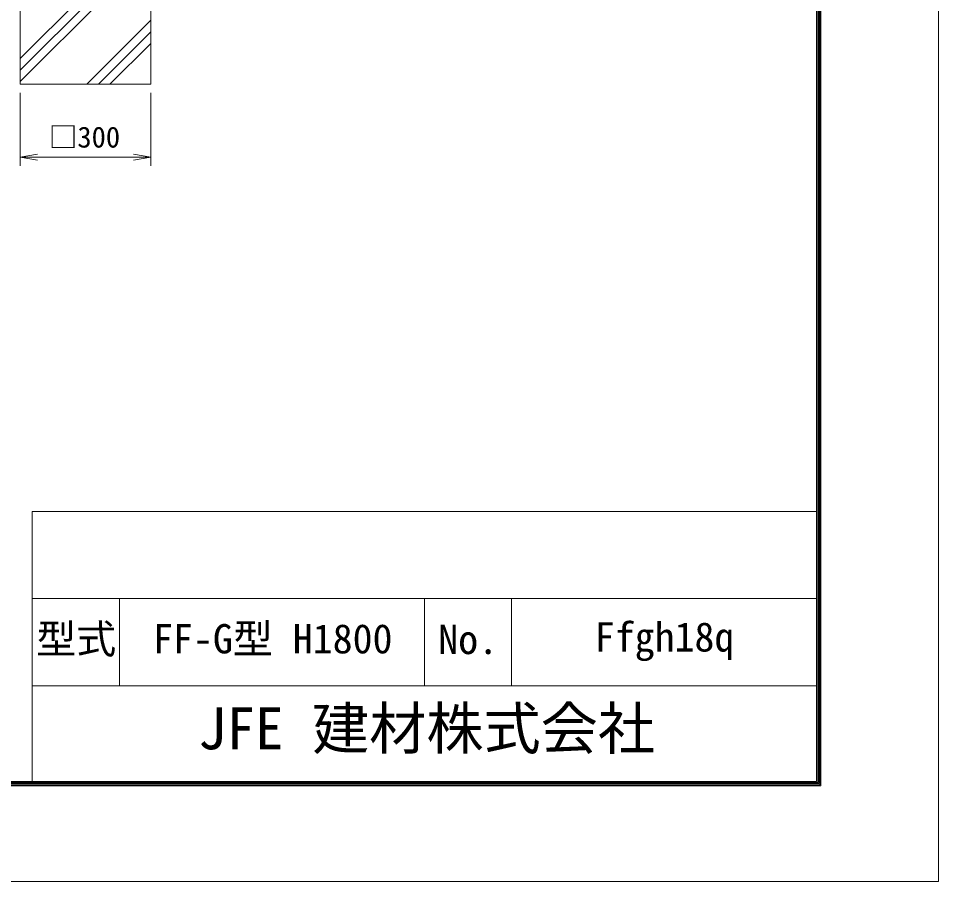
# Model space of a CAD drawing. Units: millimetres, scale not verified. Extents: x -4200 to 4200, y -2970 to 2970.
# Drawn here: x 2088 to 4200, y -2970 to -987 of the extents above; entities that cross this region are included whole.
import ezdxf
from ezdxf.enums import TextEntityAlignment as Align

# ---------------------------------------------------------------- set-up
doc = ezdxf.new("R2010")
doc.units = ezdxf.units.MM
doc.header["$LTSCALE"] = 20
doc.layers.add('0-0_D-TTL-TXT', color=7, linetype='Continuous')
for name, color, linetype, lineweight in [('0-4_D-STR4', 7, 'Continuous', 9), ('0-5_D-STR-DIM', 7, 'Continuous', 9), ('0-7_0', 7, 'Continuous', 9), ('0-8_D-DCR-HCH', 7, 'Continuous', 9), ('0-B_D-TTL', 7, 'Continuous', 9)]:
    doc.layers.add(name, color=color, linetype=linetype, lineweight=lineweight)
doc.styles.add('ＭＳ ゴシック', font='')
doc.styles.get('ＭＳ ゴシック').set_extended_font_data('MS Gothic')

# ---------------------------------------------------------------- blocks, each defined once
blk = doc.blocks.new('_Open')
at = {"layer": '0-7_0'}
blk.add_line((-20, 3.33), (0, 0), dxfattribs=at)
blk.add_lwpolyline([(-20, -3.33), (0, 0), (-20, 0)], dxfattribs=at)

msp = doc.modelspace()

# ---------------------------------------------------------------- linework, layer by layer
at = {"layer": '0-4_D-STR4'}
for p, q in [((2091.99, -538.63), (2091.99, -1138.63)), ((2391.99, -538.63), (2391.99, -1138.63)), ((2091.99, -1138.63), (2391.99, -1138.63))]:
    msp.add_line(p, q, dxfattribs=at)
at = {"layer": '0-5_D-STR-DIM'}
for p, q in [((2091.99, -1158.63), (2091.99, -1326.33)), ((2391.99, -1158.63), (2391.99, -1326.33)), ((2131.99, -1306.33), (2351.99, -1306.33))]:
    msp.add_line(p, q, dxfattribs=at)
at = {"layer": '0-8_D-DCR-HCH'}
for p, q in [((2091.99, -1079.75), (2391.99, -779.75)), ((2091.99, -1106.26), (2391.99, -806.26)), ((2091.99, -1132.78), (2391.99, -832.78)), ((2245.24, -1138.63), (2391.99, -991.88)), ((2271.76, -1138.63), (2391.99, -1018.4)), ((2298.27, -1138.63), (2391.99, -1044.91))]:
    msp.add_line(p, q, dxfattribs=at)
at = {"layer": '0-B_D-TTL'}
for p, q in [((2120, -2120), (2120, -2740)), ((2120, -2120), (3920, -2120)), ((2120, -2320), (3920, -2320)), ((2320, -2320), (2320, -2520)), ((3020, -2320), (3020, -2520)), ((3220, -2320), (3220, -2520)), ((2120, -2520), (3920, -2520))]:
    msp.add_line(p, q, dxfattribs=at)
at = {"layer": '0-B_D-TTL', "color": 2, "lineweight": 18}
msp.add_lwpolyline([(-4200, 2970), (4200, 2970), (4200, -2970), (-4200, -2970)], close=True, dxfattribs=at)
at = {"layer": '0-B_D-TTL'}
for points in [[(-3930, 2750), (3930, 2750), (3930, -2750), (-3930, -2750)], [(-3927.5, 2747.5), (3927.5, 2747.5), (3927.5, -2747.5), (-3927.5, -2747.5)], [(-3925, 2745), (3925, 2745), (3925, -2745), (-3925, -2745)], [(-3922.5, 2742.5), (3922.5, 2742.5), (3922.5, -2742.5), (-3922.5, -2742.5)], [(-3920, 2740), (3920, 2740), (3920, -2740), (-3920, -2740)]]:
    msp.add_lwpolyline(points, close=True, dxfattribs=at)

# ---------------------------------------------------------------- block references
at = {"layer": '0-5_D-STR-DIM', "xscale": 2, "yscale": 2, "rotation": 180}
msp.add_blockref('_Open', (2091.99, -1306.33), dxfattribs=at)
at = {"layer": '0-5_D-STR-DIM', "xscale": 2, "yscale": 2}
msp.add_blockref('_Open', (2391.99, -1306.33), dxfattribs=at)

# ---------------------------------------------------------------- texts
at = {"layer": '0-0_D-TTL-TXT', "style": 'ＭＳ ゴシック'}
for s, height, p in [('型式', 67.3, (2129.04, -2466.53)), ('FF-G型 H1800', 67.3, (2397.11, -2466)), ('No.', 67.3, (3051.78, -2467.6)), ('Ffgh18q', 67.3, (3410.81, -2461.73)), ('JFE 建材株式会社', 96.19, (2500.2, -2694.95))]:
    msp.add_text(s, height=height, dxfattribs=at).set_placement(p, align=Align.BOTTOM_LEFT)
at = {"layer": '0-5_D-STR-DIM', "style": 'ＭＳ ゴシック'}
msp.add_text('□300', height=48.09, dxfattribs=at).set_placement((2157.84, -1298.57), align=Align.BOTTOM_LEFT)

doc.saveas('drawing.dxf')
